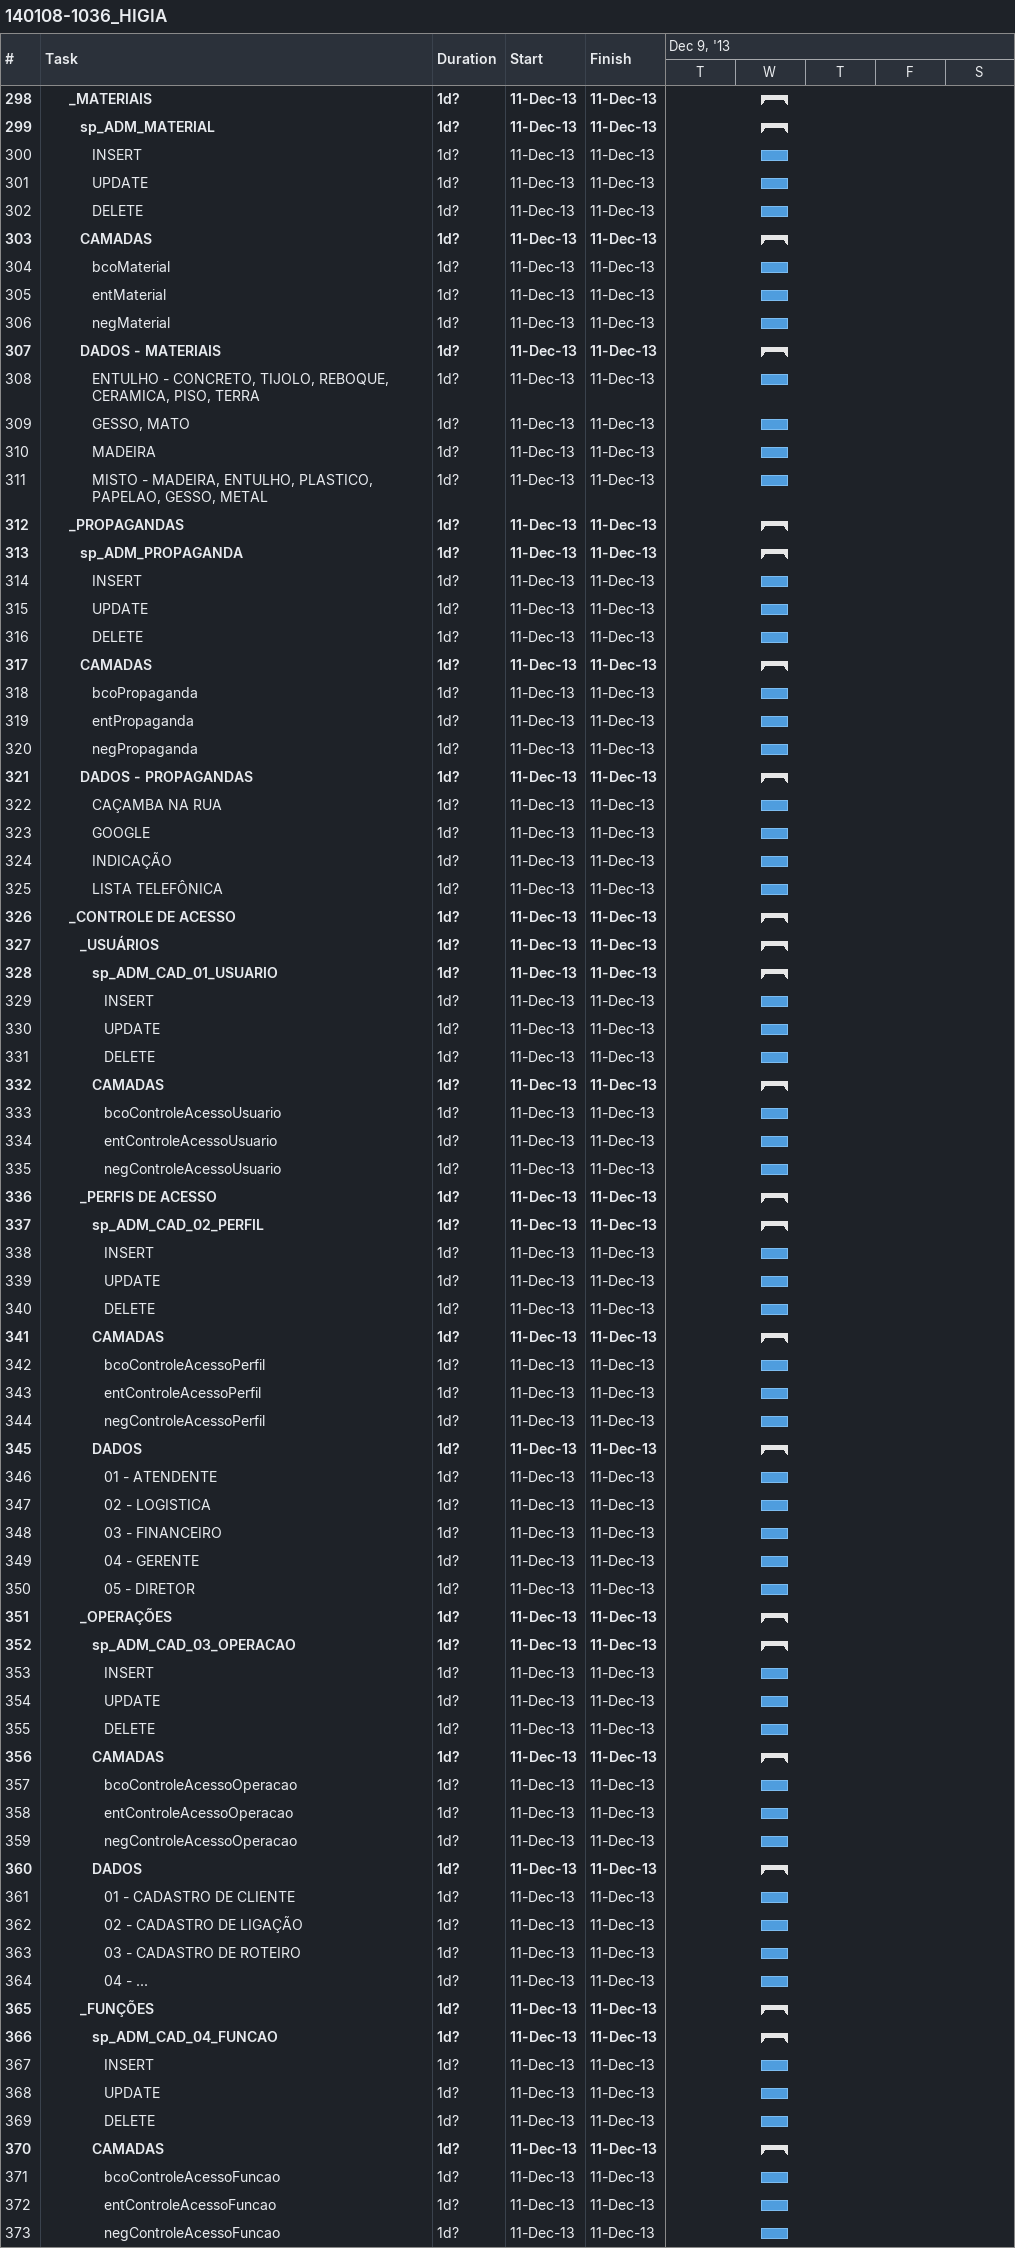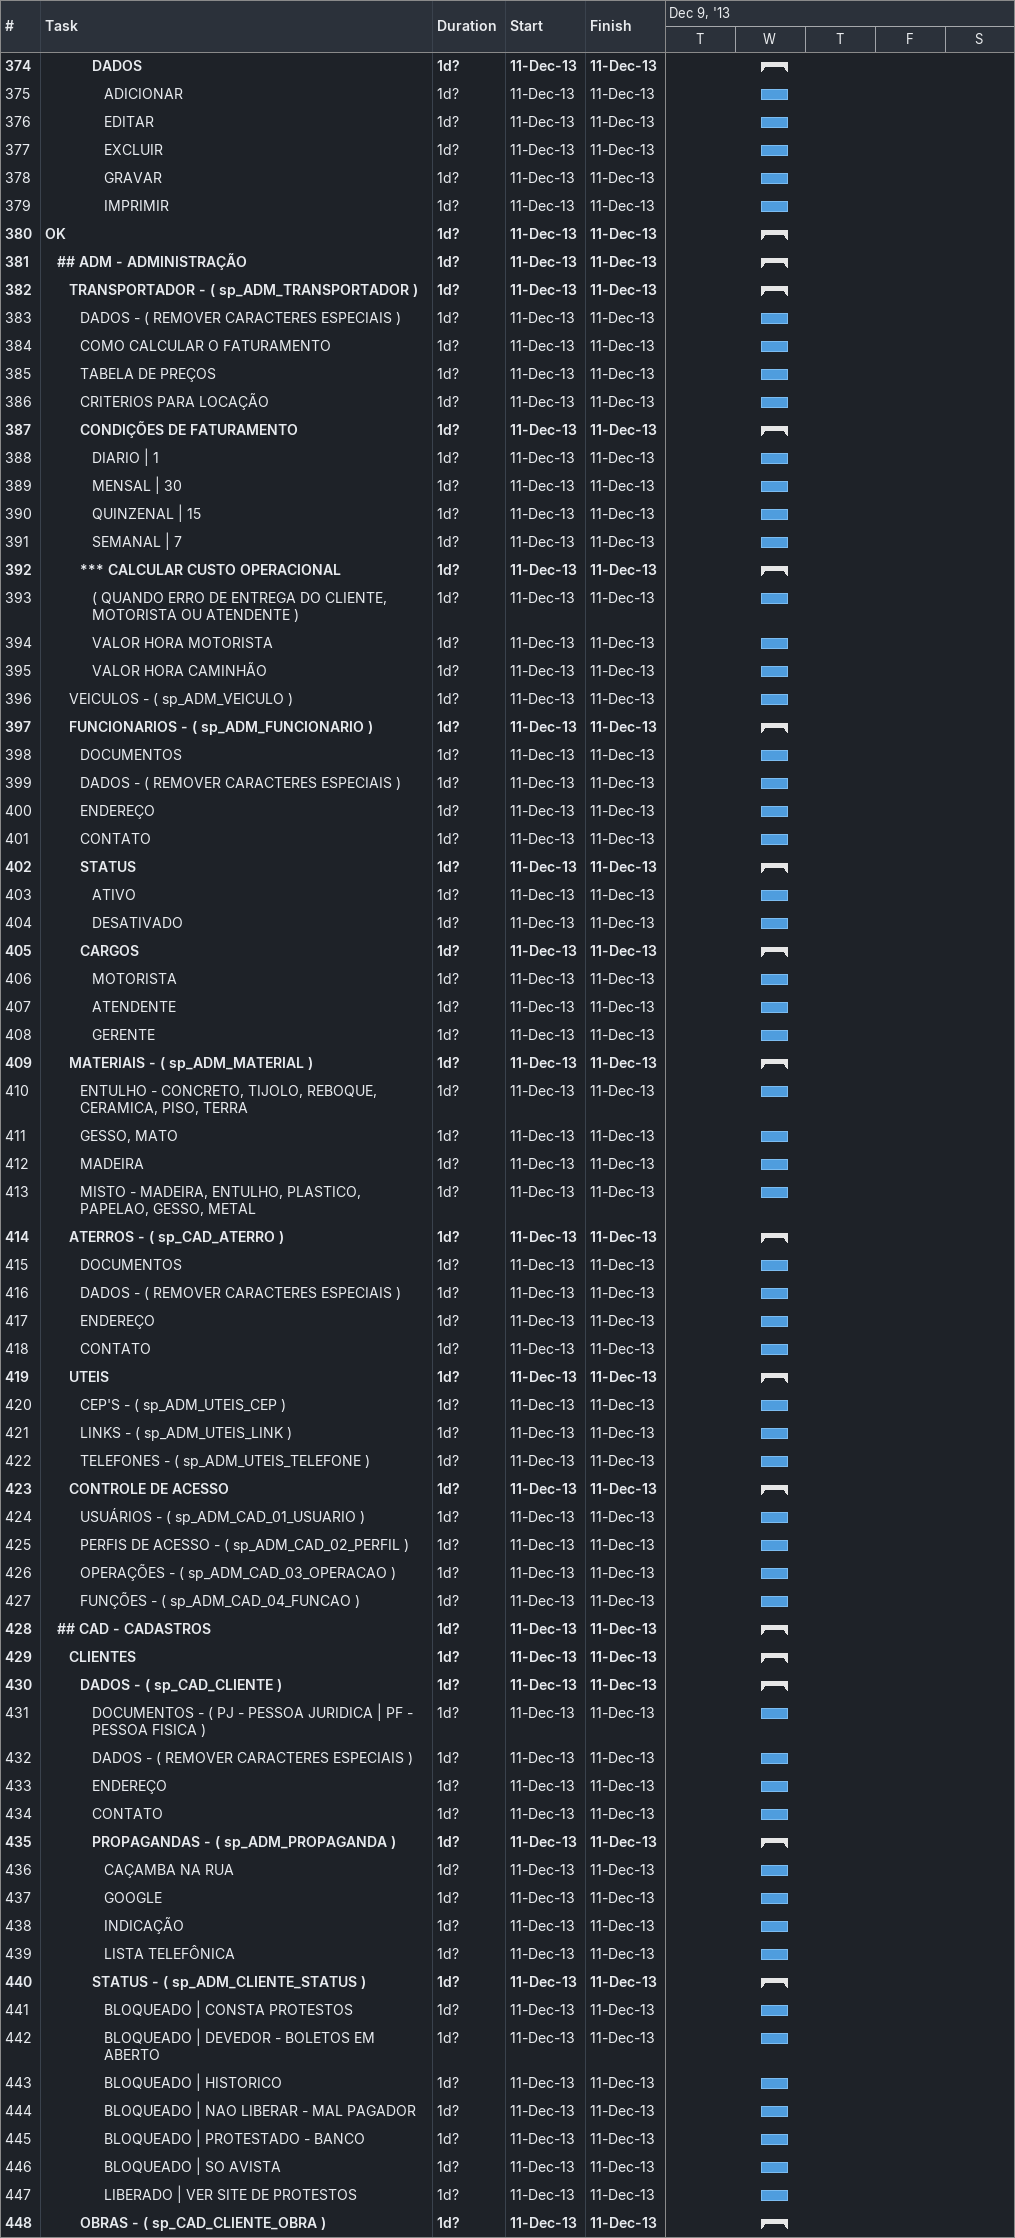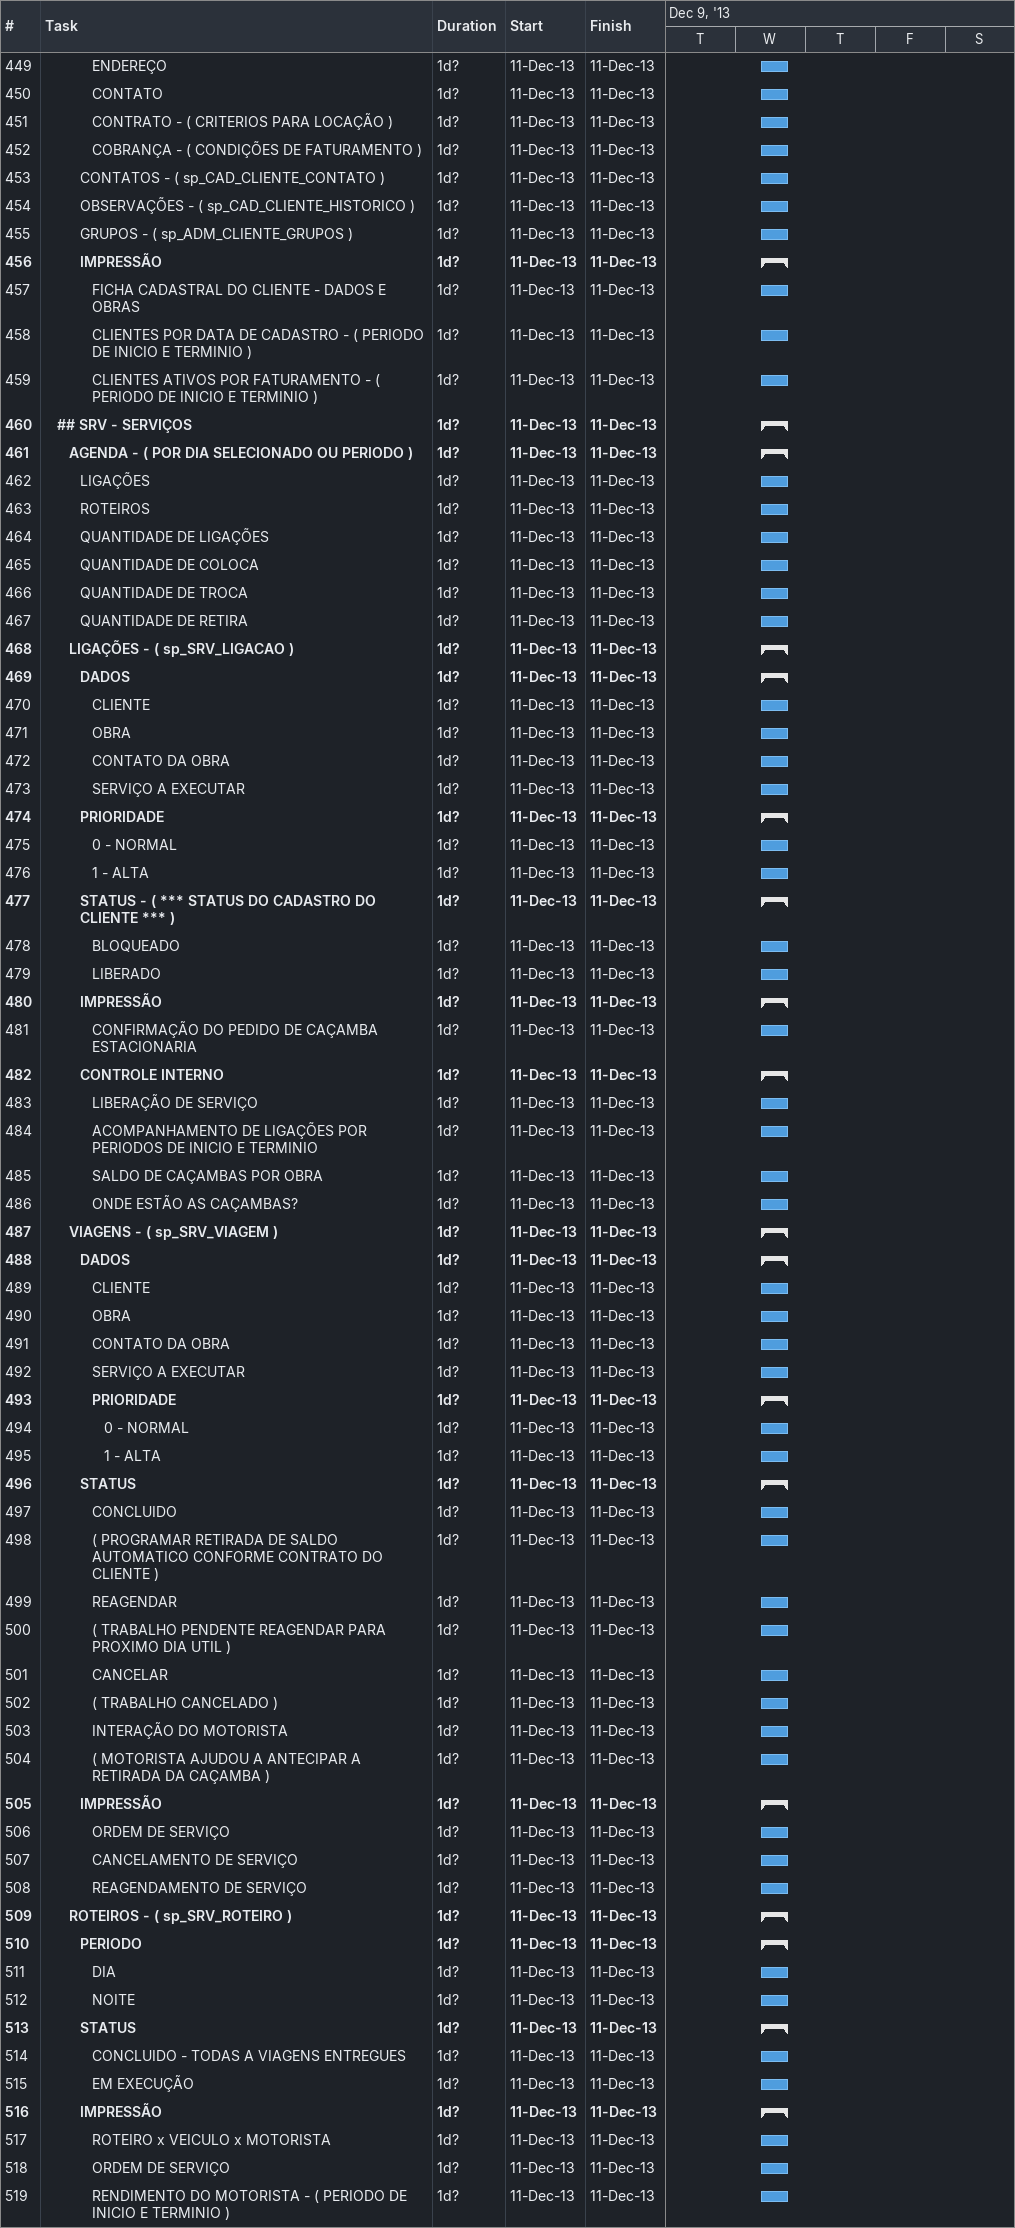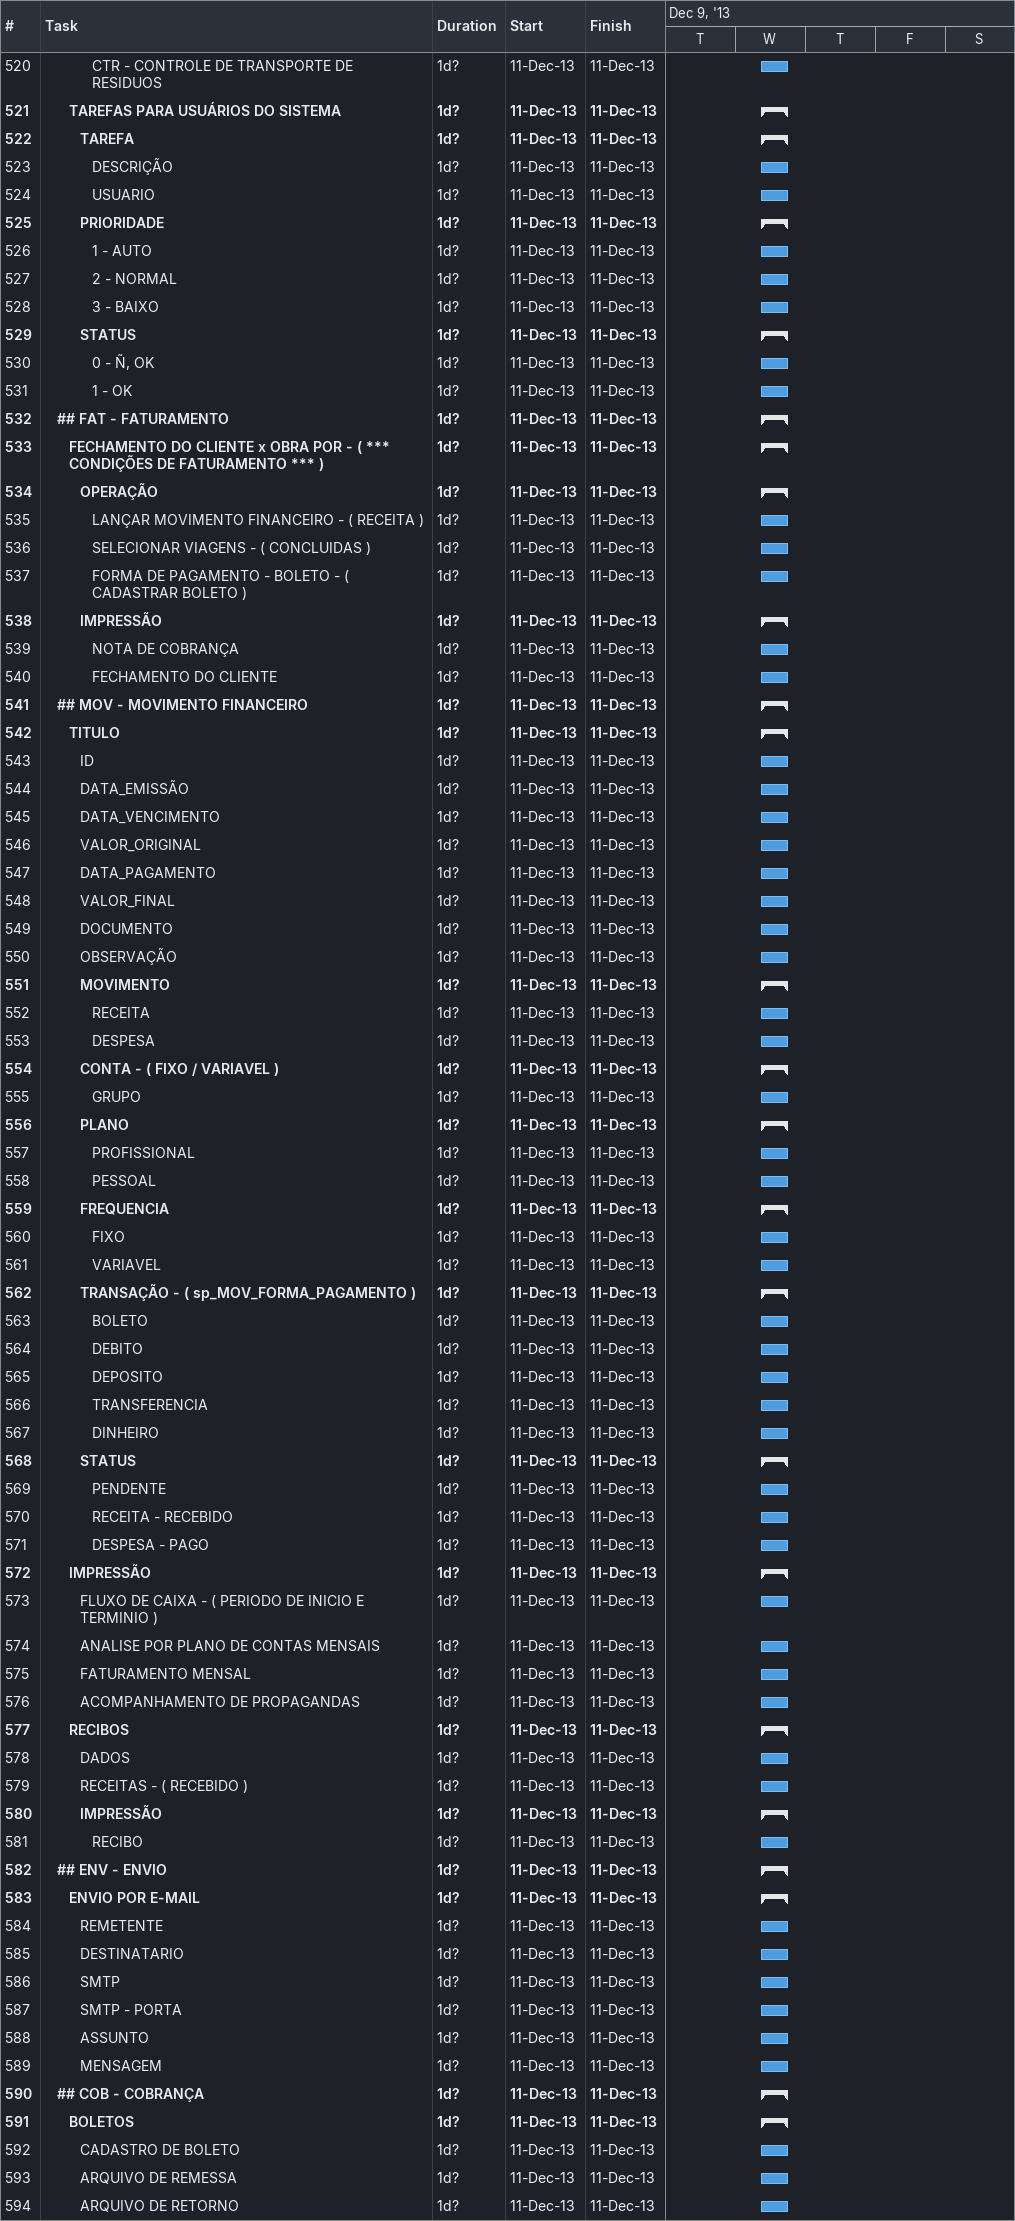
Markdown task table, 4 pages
140108-1036_HIGIA

| ID | Level | Task | Duration | Start | Finish |
|---|---|---|---|---|---|
| 298 | 3 | **_MATERIAIS** | 1d? | 2013-12-11 | 2013-12-11 |
| 299 | 4 | **sp_ADM_MATERIAL** | 1d? | 2013-12-11 | 2013-12-11 |
| 300 | 5 | INSERT | 1d? | 2013-12-11 | 2013-12-11 |
| 301 | 5 | UPDATE | 1d? | 2013-12-11 | 2013-12-11 |
| 302 | 5 | DELETE | 1d? | 2013-12-11 | 2013-12-11 |
| 303 | 4 | **CAMADAS** | 1d? | 2013-12-11 | 2013-12-11 |
| 304 | 5 | bcoMaterial | 1d? | 2013-12-11 | 2013-12-11 |
| 305 | 5 | entMaterial | 1d? | 2013-12-11 | 2013-12-11 |
| 306 | 5 | negMaterial | 1d? | 2013-12-11 | 2013-12-11 |
| 307 | 4 | **DADOS - MATERIAIS** | 1d? | 2013-12-11 | 2013-12-11 |
| 308 | 5 | ENTULHO - CONCRETO, TIJOLO, REBOQUE, CERAMICA, PISO, TERRA | 1d? | 2013-12-11 | 2013-12-11 |
| 309 | 5 | GESSO, MATO | 1d? | 2013-12-11 | 2013-12-11 |
| 310 | 5 | MADEIRA | 1d? | 2013-12-11 | 2013-12-11 |
| 311 | 5 | MISTO - MADEIRA, ENTULHO, PLASTICO, PAPELAO, GESSO, METAL | 1d? | 2013-12-11 | 2013-12-11 |
| 312 | 3 | **_PROPAGANDAS** | 1d? | 2013-12-11 | 2013-12-11 |
| 313 | 4 | **sp_ADM_PROPAGANDA** | 1d? | 2013-12-11 | 2013-12-11 |
| 314 | 5 | INSERT | 1d? | 2013-12-11 | 2013-12-11 |
| 315 | 5 | UPDATE | 1d? | 2013-12-11 | 2013-12-11 |
| 316 | 5 | DELETE | 1d? | 2013-12-11 | 2013-12-11 |
| 317 | 4 | **CAMADAS** | 1d? | 2013-12-11 | 2013-12-11 |
| 318 | 5 | bcoPropaganda | 1d? | 2013-12-11 | 2013-12-11 |
| 319 | 5 | entPropaganda | 1d? | 2013-12-11 | 2013-12-11 |
| 320 | 5 | negPropaganda | 1d? | 2013-12-11 | 2013-12-11 |
| 321 | 4 | **DADOS - PROPAGANDAS** | 1d? | 2013-12-11 | 2013-12-11 |
| 322 | 5 | CAÇAMBA NA RUA | 1d? | 2013-12-11 | 2013-12-11 |
| 323 | 5 | GOOGLE | 1d? | 2013-12-11 | 2013-12-11 |
| 324 | 5 | INDICAÇÃO | 1d? | 2013-12-11 | 2013-12-11 |
| 325 | 5 | LISTA TELEFÔNICA | 1d? | 2013-12-11 | 2013-12-11 |
| 326 | 3 | **_CONTROLE DE ACESSO** | 1d? | 2013-12-11 | 2013-12-11 |
| 327 | 4 | **_USUÁRIOS** | 1d? | 2013-12-11 | 2013-12-11 |
| 328 | 5 | **sp_ADM_CAD_01_USUARIO** | 1d? | 2013-12-11 | 2013-12-11 |
| 329 | 6 | INSERT | 1d? | 2013-12-11 | 2013-12-11 |
| 330 | 6 | UPDATE | 1d? | 2013-12-11 | 2013-12-11 |
| 331 | 6 | DELETE | 1d? | 2013-12-11 | 2013-12-11 |
| 332 | 5 | **CAMADAS** | 1d? | 2013-12-11 | 2013-12-11 |
| 333 | 6 | bcoControleAcessoUsuario | 1d? | 2013-12-11 | 2013-12-11 |
| 334 | 6 | entControleAcessoUsuario | 1d? | 2013-12-11 | 2013-12-11 |
| 335 | 6 | negControleAcessoUsuario | 1d? | 2013-12-11 | 2013-12-11 |
| 336 | 4 | **_PERFIS DE ACESSO** | 1d? | 2013-12-11 | 2013-12-11 |
| 337 | 5 | **sp_ADM_CAD_02_PERFIL** | 1d? | 2013-12-11 | 2013-12-11 |
| 338 | 6 | INSERT | 1d? | 2013-12-11 | 2013-12-11 |
| 339 | 6 | UPDATE | 1d? | 2013-12-11 | 2013-12-11 |
| 340 | 6 | DELETE | 1d? | 2013-12-11 | 2013-12-11 |
| 341 | 5 | **CAMADAS** | 1d? | 2013-12-11 | 2013-12-11 |
| 342 | 6 | bcoControleAcessoPerfil | 1d? | 2013-12-11 | 2013-12-11 |
| 343 | 6 | entControleAcessoPerfil | 1d? | 2013-12-11 | 2013-12-11 |
| 344 | 6 | negControleAcessoPerfil | 1d? | 2013-12-11 | 2013-12-11 |
| 345 | 5 | **DADOS** | 1d? | 2013-12-11 | 2013-12-11 |
| 346 | 6 | 01 - ATENDENTE | 1d? | 2013-12-11 | 2013-12-11 |
| 347 | 6 | 02 - LOGISTICA | 1d? | 2013-12-11 | 2013-12-11 |
| 348 | 6 | 03 - FINANCEIRO | 1d? | 2013-12-11 | 2013-12-11 |
| 349 | 6 | 04 - GERENTE | 1d? | 2013-12-11 | 2013-12-11 |
| 350 | 6 | 05 - DIRETOR | 1d? | 2013-12-11 | 2013-12-11 |
| 351 | 4 | **_OPERAÇÕES** | 1d? | 2013-12-11 | 2013-12-11 |
| 352 | 5 | **sp_ADM_CAD_03_OPERACAO** | 1d? | 2013-12-11 | 2013-12-11 |
| 353 | 6 | INSERT | 1d? | 2013-12-11 | 2013-12-11 |
| 354 | 6 | UPDATE | 1d? | 2013-12-11 | 2013-12-11 |
| 355 | 6 | DELETE | 1d? | 2013-12-11 | 2013-12-11 |
| 356 | 5 | **CAMADAS** | 1d? | 2013-12-11 | 2013-12-11 |
| 357 | 6 | bcoControleAcessoOperacao | 1d? | 2013-12-11 | 2013-12-11 |
| 358 | 6 | entControleAcessoOperacao | 1d? | 2013-12-11 | 2013-12-11 |
| 359 | 6 | negControleAcessoOperacao | 1d? | 2013-12-11 | 2013-12-11 |
| 360 | 5 | **DADOS** | 1d? | 2013-12-11 | 2013-12-11 |
| 361 | 6 | 01 - CADASTRO DE CLIENTE | 1d? | 2013-12-11 | 2013-12-11 |
| 362 | 6 | 02 - CADASTRO DE LIGAÇÃO | 1d? | 2013-12-11 | 2013-12-11 |
| 363 | 6 | 03 - CADASTRO DE ROTEIRO | 1d? | 2013-12-11 | 2013-12-11 |
| 364 | 6 | 04 - ... | 1d? | 2013-12-11 | 2013-12-11 |
| 365 | 4 | **_FUNÇÕES** | 1d? | 2013-12-11 | 2013-12-11 |
| 366 | 5 | **sp_ADM_CAD_04_FUNCAO** | 1d? | 2013-12-11 | 2013-12-11 |
| 367 | 6 | INSERT | 1d? | 2013-12-11 | 2013-12-11 |
| 368 | 6 | UPDATE | 1d? | 2013-12-11 | 2013-12-11 |
| 369 | 6 | DELETE | 1d? | 2013-12-11 | 2013-12-11 |
| 370 | 5 | **CAMADAS** | 1d? | 2013-12-11 | 2013-12-11 |
| 371 | 6 | bcoControleAcessoFuncao | 1d? | 2013-12-11 | 2013-12-11 |
| 372 | 6 | entControleAcessoFuncao | 1d? | 2013-12-11 | 2013-12-11 |
| 373 | 6 | negControleAcessoFuncao | 1d? | 2013-12-11 | 2013-12-11 |
| 374 | 5 | **DADOS** | 1d? | 2013-12-11 | 2013-12-11 |
| 375 | 6 | ADICIONAR | 1d? | 2013-12-11 | 2013-12-11 |
| 376 | 6 | EDITAR | 1d? | 2013-12-11 | 2013-12-11 |
| 377 | 6 | EXCLUIR | 1d? | 2013-12-11 | 2013-12-11 |
| 378 | 6 | GRAVAR | 1d? | 2013-12-11 | 2013-12-11 |
| 379 | 6 | IMPRIMIR | 1d? | 2013-12-11 | 2013-12-11 |
| 380 | 1 | **OK** | 1d? | 2013-12-11 | 2013-12-11 |
| 381 | 2 | **## ADM - ADMINISTRAÇÃO** | 1d? | 2013-12-11 | 2013-12-11 |
| 382 | 3 | **TRANSPORTADOR - ( sp_ADM_TRANSPORTADOR )** | 1d? | 2013-12-11 | 2013-12-11 |
| 383 | 4 | DADOS - ( REMOVER CARACTERES ESPECIAIS ) | 1d? | 2013-12-11 | 2013-12-11 |
| 384 | 4 | COMO CALCULAR O FATURAMENTO | 1d? | 2013-12-11 | 2013-12-11 |
| 385 | 4 | TABELA DE PREÇOS | 1d? | 2013-12-11 | 2013-12-11 |
| 386 | 4 | CRITERIOS PARA LOCAÇÃO | 1d? | 2013-12-11 | 2013-12-11 |
| 387 | 4 | **CONDIÇÕES DE FATURAMENTO** | 1d? | 2013-12-11 | 2013-12-11 |
| 388 | 5 | DIARIO \| 1 | 1d? | 2013-12-11 | 2013-12-11 |
| 389 | 5 | MENSAL \| 30 | 1d? | 2013-12-11 | 2013-12-11 |
| 390 | 5 | QUINZENAL \| 15 | 1d? | 2013-12-11 | 2013-12-11 |
| 391 | 5 | SEMANAL \| 7 | 1d? | 2013-12-11 | 2013-12-11 |
| 392 | 4 | ***** CALCULAR CUSTO OPERACIONAL** | 1d? | 2013-12-11 | 2013-12-11 |
| 393 | 5 | ( QUANDO ERRO DE ENTREGA DO CLIENTE, MOTORISTA OU ATENDENTE ) | 1d? | 2013-12-11 | 2013-12-11 |
| 394 | 5 | VALOR HORA MOTORISTA | 1d? | 2013-12-11 | 2013-12-11 |
| 395 | 5 | VALOR HORA CAMINHÃO | 1d? | 2013-12-11 | 2013-12-11 |
| 396 | 3 | VEICULOS - ( sp_ADM_VEICULO ) | 1d? | 2013-12-11 | 2013-12-11 |
| 397 | 3 | **FUNCIONARIOS - ( sp_ADM_FUNCIONARIO )** | 1d? | 2013-12-11 | 2013-12-11 |
| 398 | 4 | DOCUMENTOS | 1d? | 2013-12-11 | 2013-12-11 |
| 399 | 4 | DADOS - ( REMOVER CARACTERES ESPECIAIS ) | 1d? | 2013-12-11 | 2013-12-11 |
| 400 | 4 | ENDEREÇO | 1d? | 2013-12-11 | 2013-12-11 |
| 401 | 4 | CONTATO | 1d? | 2013-12-11 | 2013-12-11 |
| 402 | 4 | **STATUS** | 1d? | 2013-12-11 | 2013-12-11 |
| 403 | 5 | ATIVO | 1d? | 2013-12-11 | 2013-12-11 |
| 404 | 5 | DESATIVADO | 1d? | 2013-12-11 | 2013-12-11 |
| 405 | 4 | **CARGOS** | 1d? | 2013-12-11 | 2013-12-11 |
| 406 | 5 | MOTORISTA | 1d? | 2013-12-11 | 2013-12-11 |
| 407 | 5 | ATENDENTE | 1d? | 2013-12-11 | 2013-12-11 |
| 408 | 5 | GERENTE | 1d? | 2013-12-11 | 2013-12-11 |
| 409 | 3 | **MATERIAIS - ( sp_ADM_MATERIAL )** | 1d? | 2013-12-11 | 2013-12-11 |
| 410 | 4 | ENTULHO - CONCRETO, TIJOLO, REBOQUE, CERAMICA, PISO, TERRA | 1d? | 2013-12-11 | 2013-12-11 |
| 411 | 4 | GESSO, MATO | 1d? | 2013-12-11 | 2013-12-11 |
| 412 | 4 | MADEIRA | 1d? | 2013-12-11 | 2013-12-11 |
| 413 | 4 | MISTO - MADEIRA, ENTULHO, PLASTICO, PAPELAO, GESSO, METAL | 1d? | 2013-12-11 | 2013-12-11 |
| 414 | 3 | **ATERROS - ( sp_CAD_ATERRO )** | 1d? | 2013-12-11 | 2013-12-11 |
| 415 | 4 | DOCUMENTOS | 1d? | 2013-12-11 | 2013-12-11 |
| 416 | 4 | DADOS - ( REMOVER CARACTERES ESPECIAIS ) | 1d? | 2013-12-11 | 2013-12-11 |
| 417 | 4 | ENDEREÇO | 1d? | 2013-12-11 | 2013-12-11 |
| 418 | 4 | CONTATO | 1d? | 2013-12-11 | 2013-12-11 |
| 419 | 3 | **UTEIS** | 1d? | 2013-12-11 | 2013-12-11 |
| 420 | 4 | CEP'S - ( sp_ADM_UTEIS_CEP ) | 1d? | 2013-12-11 | 2013-12-11 |
| 421 | 4 | LINKS - ( sp_ADM_UTEIS_LINK ) | 1d? | 2013-12-11 | 2013-12-11 |
| 422 | 4 | TELEFONES - ( sp_ADM_UTEIS_TELEFONE ) | 1d? | 2013-12-11 | 2013-12-11 |
| 423 | 3 | **CONTROLE DE ACESSO** | 1d? | 2013-12-11 | 2013-12-11 |
| 424 | 4 | USUÁRIOS - ( sp_ADM_CAD_01_USUARIO ) | 1d? | 2013-12-11 | 2013-12-11 |
| 425 | 4 | PERFIS DE ACESSO - ( sp_ADM_CAD_02_PERFIL ) | 1d? | 2013-12-11 | 2013-12-11 |
| 426 | 4 | OPERAÇÕES - ( sp_ADM_CAD_03_OPERACAO ) | 1d? | 2013-12-11 | 2013-12-11 |
| 427 | 4 | FUNÇÕES - ( sp_ADM_CAD_04_FUNCAO ) | 1d? | 2013-12-11 | 2013-12-11 |
| 428 | 2 | **## CAD - CADASTROS** | 1d? | 2013-12-11 | 2013-12-11 |
| 429 | 3 | **CLIENTES** | 1d? | 2013-12-11 | 2013-12-11 |
| 430 | 4 | **DADOS - ( sp_CAD_CLIENTE )** | 1d? | 2013-12-11 | 2013-12-11 |
| 431 | 5 | DOCUMENTOS - ( PJ - PESSOA JURIDICA \| PF - PESSOA FISICA ) | 1d? | 2013-12-11 | 2013-12-11 |
| 432 | 5 | DADOS - ( REMOVER CARACTERES ESPECIAIS ) | 1d? | 2013-12-11 | 2013-12-11 |
| 433 | 5 | ENDEREÇO | 1d? | 2013-12-11 | 2013-12-11 |
| 434 | 5 | CONTATO | 1d? | 2013-12-11 | 2013-12-11 |
| 435 | 5 | **PROPAGANDAS - ( sp_ADM_PROPAGANDA )** | 1d? | 2013-12-11 | 2013-12-11 |
| 436 | 6 | CAÇAMBA NA RUA | 1d? | 2013-12-11 | 2013-12-11 |
| 437 | 6 | GOOGLE | 1d? | 2013-12-11 | 2013-12-11 |
| 438 | 6 | INDICAÇÃO | 1d? | 2013-12-11 | 2013-12-11 |
| 439 | 6 | LISTA TELEFÔNICA | 1d? | 2013-12-11 | 2013-12-11 |
| 440 | 5 | **STATUS - ( sp_ADM_CLIENTE_STATUS )** | 1d? | 2013-12-11 | 2013-12-11 |
| 441 | 6 | BLOQUEADO \| CONSTA PROTESTOS | 1d? | 2013-12-11 | 2013-12-11 |
| 442 | 6 | BLOQUEADO \| DEVEDOR - BOLETOS EM ABERTO | 1d? | 2013-12-11 | 2013-12-11 |
| 443 | 6 | BLOQUEADO \| HISTORICO | 1d? | 2013-12-11 | 2013-12-11 |
| 444 | 6 | BLOQUEADO \| NAO LIBERAR - MAL PAGADOR | 1d? | 2013-12-11 | 2013-12-11 |
| 445 | 6 | BLOQUEADO \| PROTESTADO - BANCO | 1d? | 2013-12-11 | 2013-12-11 |
| 446 | 6 | BLOQUEADO \| SO AVISTA | 1d? | 2013-12-11 | 2013-12-11 |
| 447 | 6 | LIBERADO \| VER SITE DE PROTESTOS | 1d? | 2013-12-11 | 2013-12-11 |
| 448 | 4 | **OBRAS - ( sp_CAD_CLIENTE_OBRA )** | 1d? | 2013-12-11 | 2013-12-11 |
| 449 | 5 | ENDEREÇO | 1d? | 2013-12-11 | 2013-12-11 |
| 450 | 5 | CONTATO | 1d? | 2013-12-11 | 2013-12-11 |
| 451 | 5 | CONTRATO - ( CRITERIOS PARA LOCAÇÃO ) | 1d? | 2013-12-11 | 2013-12-11 |
| 452 | 5 | COBRANÇA - ( CONDIÇÕES DE FATURAMENTO ) | 1d? | 2013-12-11 | 2013-12-11 |
| 453 | 4 | CONTATOS - ( sp_CAD_CLIENTE_CONTATO ) | 1d? | 2013-12-11 | 2013-12-11 |
| 454 | 4 | OBSERVAÇÕES - ( sp_CAD_CLIENTE_HISTORICO ) | 1d? | 2013-12-11 | 2013-12-11 |
| 455 | 4 | GRUPOS - ( sp_ADM_CLIENTE_GRUPOS ) | 1d? | 2013-12-11 | 2013-12-11 |
| 456 | 4 | **IMPRESSÃO** | 1d? | 2013-12-11 | 2013-12-11 |
| 457 | 5 | FICHA CADASTRAL DO CLIENTE - DADOS E OBRAS | 1d? | 2013-12-11 | 2013-12-11 |
| 458 | 5 | CLIENTES POR DATA DE CADASTRO - ( PERIODO DE INICIO E TERMINIO ) | 1d? | 2013-12-11 | 2013-12-11 |
| 459 | 5 | CLIENTES ATIVOS POR FATURAMENTO - ( PERIODO DE INICIO E TERMINIO ) | 1d? | 2013-12-11 | 2013-12-11 |
| 460 | 2 | **## SRV - SERVIÇOS** | 1d? | 2013-12-11 | 2013-12-11 |
| 461 | 3 | **AGENDA - ( POR DIA SELECIONADO OU PERIODO )** | 1d? | 2013-12-11 | 2013-12-11 |
| 462 | 4 | LIGAÇÕES | 1d? | 2013-12-11 | 2013-12-11 |
| 463 | 4 | ROTEIROS | 1d? | 2013-12-11 | 2013-12-11 |
| 464 | 4 | QUANTIDADE DE LIGAÇÕES | 1d? | 2013-12-11 | 2013-12-11 |
| 465 | 4 | QUANTIDADE DE COLOCA | 1d? | 2013-12-11 | 2013-12-11 |
| 466 | 4 | QUANTIDADE DE TROCA | 1d? | 2013-12-11 | 2013-12-11 |
| 467 | 4 | QUANTIDADE DE RETIRA | 1d? | 2013-12-11 | 2013-12-11 |
| 468 | 3 | **LIGAÇÕES - ( sp_SRV_LIGACAO )** | 1d? | 2013-12-11 | 2013-12-11 |
| 469 | 4 | **DADOS** | 1d? | 2013-12-11 | 2013-12-11 |
| 470 | 5 | CLIENTE | 1d? | 2013-12-11 | 2013-12-11 |
| 471 | 5 | OBRA | 1d? | 2013-12-11 | 2013-12-11 |
| 472 | 5 | CONTATO DA OBRA | 1d? | 2013-12-11 | 2013-12-11 |
| 473 | 5 | SERVIÇO A EXECUTAR | 1d? | 2013-12-11 | 2013-12-11 |
| 474 | 4 | **PRIORIDADE** | 1d? | 2013-12-11 | 2013-12-11 |
| 475 | 5 | 0 - NORMAL | 1d? | 2013-12-11 | 2013-12-11 |
| 476 | 5 | 1 - ALTA | 1d? | 2013-12-11 | 2013-12-11 |
| 477 | 4 | **STATUS - ( *** STATUS DO CADASTRO DO CLIENTE *** )** | 1d? | 2013-12-11 | 2013-12-11 |
| 478 | 5 | BLOQUEADO | 1d? | 2013-12-11 | 2013-12-11 |
| 479 | 5 | LIBERADO | 1d? | 2013-12-11 | 2013-12-11 |
| 480 | 4 | **IMPRESSÃO** | 1d? | 2013-12-11 | 2013-12-11 |
| 481 | 5 | CONFIRMAÇÃO DO PEDIDO DE CAÇAMBA ESTACIONARIA | 1d? | 2013-12-11 | 2013-12-11 |
| 482 | 4 | **CONTROLE INTERNO** | 1d? | 2013-12-11 | 2013-12-11 |
| 483 | 5 | LIBERAÇÃO DE SERVIÇO | 1d? | 2013-12-11 | 2013-12-11 |
| 484 | 5 | ACOMPANHAMENTO DE LIGAÇÕES POR PERIODOS DE INICIO E TERMINIO | 1d? | 2013-12-11 | 2013-12-11 |
| 485 | 5 | SALDO DE CAÇAMBAS POR OBRA | 1d? | 2013-12-11 | 2013-12-11 |
| 486 | 5 | ONDE ESTÃO AS CAÇAMBAS? | 1d? | 2013-12-11 | 2013-12-11 |
| 487 | 3 | **VIAGENS - ( sp_SRV_VIAGEM )** | 1d? | 2013-12-11 | 2013-12-11 |
| 488 | 4 | **DADOS** | 1d? | 2013-12-11 | 2013-12-11 |
| 489 | 5 | CLIENTE | 1d? | 2013-12-11 | 2013-12-11 |
| 490 | 5 | OBRA | 1d? | 2013-12-11 | 2013-12-11 |
| 491 | 5 | CONTATO DA OBRA | 1d? | 2013-12-11 | 2013-12-11 |
| 492 | 5 | SERVIÇO A EXECUTAR | 1d? | 2013-12-11 | 2013-12-11 |
| 493 | 5 | **PRIORIDADE** | 1d? | 2013-12-11 | 2013-12-11 |
| 494 | 6 | 0 - NORMAL | 1d? | 2013-12-11 | 2013-12-11 |
| 495 | 6 | 1 - ALTA | 1d? | 2013-12-11 | 2013-12-11 |
| 496 | 4 | **STATUS** | 1d? | 2013-12-11 | 2013-12-11 |
| 497 | 5 | CONCLUIDO | 1d? | 2013-12-11 | 2013-12-11 |
| 498 | 5 | ( PROGRAMAR RETIRADA DE SALDO AUTOMATICO CONFORME CONTRATO DO CLIENTE ) | 1d? | 2013-12-11 | 2013-12-11 |
| 499 | 5 | REAGENDAR | 1d? | 2013-12-11 | 2013-12-11 |
| 500 | 5 | ( TRABALHO PENDENTE REAGENDAR PARA PROXIMO DIA UTIL ) | 1d? | 2013-12-11 | 2013-12-11 |
| 501 | 5 | CANCELAR | 1d? | 2013-12-11 | 2013-12-11 |
| 502 | 5 | ( TRABALHO CANCELADO ) | 1d? | 2013-12-11 | 2013-12-11 |
| 503 | 5 | INTERAÇÃO DO MOTORISTA | 1d? | 2013-12-11 | 2013-12-11 |
| 504 | 5 | ( MOTORISTA AJUDOU A ANTECIPAR A RETIRADA DA CAÇAMBA ) | 1d? | 2013-12-11 | 2013-12-11 |
| 505 | 4 | **IMPRESSÃO** | 1d? | 2013-12-11 | 2013-12-11 |
| 506 | 5 | ORDEM DE SERVIÇO | 1d? | 2013-12-11 | 2013-12-11 |
| 507 | 5 | CANCELAMENTO DE SERVIÇO | 1d? | 2013-12-11 | 2013-12-11 |
| 508 | 5 | REAGENDAMENTO DE SERVIÇO | 1d? | 2013-12-11 | 2013-12-11 |
| 509 | 3 | **ROTEIROS - ( sp_SRV_ROTEIRO )** | 1d? | 2013-12-11 | 2013-12-11 |
| 510 | 4 | **PERIODO** | 1d? | 2013-12-11 | 2013-12-11 |
| 511 | 5 | DIA | 1d? | 2013-12-11 | 2013-12-11 |
| 512 | 5 | NOITE | 1d? | 2013-12-11 | 2013-12-11 |
| 513 | 4 | **STATUS** | 1d? | 2013-12-11 | 2013-12-11 |
| 514 | 5 | CONCLUIDO - TODAS A VIAGENS ENTREGUES | 1d? | 2013-12-11 | 2013-12-11 |
| 515 | 5 | EM EXECUÇÃO | 1d? | 2013-12-11 | 2013-12-11 |
| 516 | 4 | **IMPRESSÃO** | 1d? | 2013-12-11 | 2013-12-11 |
| 517 | 5 | ROTEIRO x VEICULO x MOTORISTA | 1d? | 2013-12-11 | 2013-12-11 |
| 518 | 5 | ORDEM DE SERVIÇO | 1d? | 2013-12-11 | 2013-12-11 |
| 519 | 5 | RENDIMENTO DO MOTORISTA - ( PERIODO DE INICIO E TERMINIO ) | 1d? | 2013-12-11 | 2013-12-11 |
| 520 | 5 | CTR - CONTROLE DE TRANSPORTE DE RESIDUOS | 1d? | 2013-12-11 | 2013-12-11 |
| 521 | 3 | **TAREFAS PARA USUÁRIOS DO SISTEMA** | 1d? | 2013-12-11 | 2013-12-11 |
| 522 | 4 | **TAREFA** | 1d? | 2013-12-11 | 2013-12-11 |
| 523 | 5 | DESCRIÇÃO | 1d? | 2013-12-11 | 2013-12-11 |
| 524 | 5 | USUARIO | 1d? | 2013-12-11 | 2013-12-11 |
| 525 | 4 | **PRIORIDADE** | 1d? | 2013-12-11 | 2013-12-11 |
| 526 | 5 | 1 - AUTO | 1d? | 2013-12-11 | 2013-12-11 |
| 527 | 5 | 2 - NORMAL | 1d? | 2013-12-11 | 2013-12-11 |
| 528 | 5 | 3 - BAIXO | 1d? | 2013-12-11 | 2013-12-11 |
| 529 | 4 | **STATUS** | 1d? | 2013-12-11 | 2013-12-11 |
| 530 | 5 | 0 - Ñ, OK | 1d? | 2013-12-11 | 2013-12-11 |
| 531 | 5 | 1 - OK | 1d? | 2013-12-11 | 2013-12-11 |
| 532 | 2 | **## FAT - FATURAMENTO** | 1d? | 2013-12-11 | 2013-12-11 |
| 533 | 3 | **FECHAMENTO DO CLIENTE x OBRA POR - ( *** CONDIÇÕES DE FATURAMENTO *** )** | 1d? | 2013-12-11 | 2013-12-11 |
| 534 | 4 | **OPERAÇÃO** | 1d? | 2013-12-11 | 2013-12-11 |
| 535 | 5 | LANÇAR MOVIMENTO FINANCEIRO - ( RECEITA ) | 1d? | 2013-12-11 | 2013-12-11 |
| 536 | 5 | SELECIONAR VIAGENS - ( CONCLUIDAS ) | 1d? | 2013-12-11 | 2013-12-11 |
| 537 | 5 | FORMA DE PAGAMENTO - BOLETO - ( CADASTRAR BOLETO ) | 1d? | 2013-12-11 | 2013-12-11 |
| 538 | 4 | **IMPRESSÃO** | 1d? | 2013-12-11 | 2013-12-11 |
| 539 | 5 | NOTA DE COBRANÇA | 1d? | 2013-12-11 | 2013-12-11 |
| 540 | 5 | FECHAMENTO DO CLIENTE | 1d? | 2013-12-11 | 2013-12-11 |
| 541 | 2 | **## MOV - MOVIMENTO FINANCEIRO** | 1d? | 2013-12-11 | 2013-12-11 |
| 542 | 3 | **TITULO** | 1d? | 2013-12-11 | 2013-12-11 |
| 543 | 4 | ID | 1d? | 2013-12-11 | 2013-12-11 |
| 544 | 4 | DATA_EMISSÃO | 1d? | 2013-12-11 | 2013-12-11 |
| 545 | 4 | DATA_VENCIMENTO | 1d? | 2013-12-11 | 2013-12-11 |
| 546 | 4 | VALOR_ORIGINAL | 1d? | 2013-12-11 | 2013-12-11 |
| 547 | 4 | DATA_PAGAMENTO | 1d? | 2013-12-11 | 2013-12-11 |
| 548 | 4 | VALOR_FINAL | 1d? | 2013-12-11 | 2013-12-11 |
| 549 | 4 | DOCUMENTO | 1d? | 2013-12-11 | 2013-12-11 |
| 550 | 4 | OBSERVAÇÃO | 1d? | 2013-12-11 | 2013-12-11 |
| 551 | 4 | **MOVIMENTO** | 1d? | 2013-12-11 | 2013-12-11 |
| 552 | 5 | RECEITA | 1d? | 2013-12-11 | 2013-12-11 |
| 553 | 5 | DESPESA | 1d? | 2013-12-11 | 2013-12-11 |
| 554 | 4 | **CONTA - ( FIXO / VARIAVEL )** | 1d? | 2013-12-11 | 2013-12-11 |
| 555 | 5 | GRUPO | 1d? | 2013-12-11 | 2013-12-11 |
| 556 | 4 | **PLANO** | 1d? | 2013-12-11 | 2013-12-11 |
| 557 | 5 | PROFISSIONAL | 1d? | 2013-12-11 | 2013-12-11 |
| 558 | 5 | PESSOAL | 1d? | 2013-12-11 | 2013-12-11 |
| 559 | 4 | **FREQUENCIA** | 1d? | 2013-12-11 | 2013-12-11 |
| 560 | 5 | FIXO | 1d? | 2013-12-11 | 2013-12-11 |
| 561 | 5 | VARIAVEL | 1d? | 2013-12-11 | 2013-12-11 |
| 562 | 4 | **TRANSAÇÃO - ( sp_MOV_FORMA_PAGAMENTO )** | 1d? | 2013-12-11 | 2013-12-11 |
| 563 | 5 | BOLETO | 1d? | 2013-12-11 | 2013-12-11 |
| 564 | 5 | DEBITO | 1d? | 2013-12-11 | 2013-12-11 |
| 565 | 5 | DEPOSITO | 1d? | 2013-12-11 | 2013-12-11 |
| 566 | 5 | TRANSFERENCIA | 1d? | 2013-12-11 | 2013-12-11 |
| 567 | 5 | DINHEIRO | 1d? | 2013-12-11 | 2013-12-11 |
| 568 | 4 | **STATUS** | 1d? | 2013-12-11 | 2013-12-11 |
| 569 | 5 | PENDENTE | 1d? | 2013-12-11 | 2013-12-11 |
| 570 | 5 | RECEITA - RECEBIDO | 1d? | 2013-12-11 | 2013-12-11 |
| 571 | 5 | DESPESA - PAGO | 1d? | 2013-12-11 | 2013-12-11 |
| 572 | 3 | **IMPRESSÃO** | 1d? | 2013-12-11 | 2013-12-11 |
| 573 | 4 | FLUXO DE CAIXA - ( PERIODO DE INICIO E TERMINIO ) | 1d? | 2013-12-11 | 2013-12-11 |
| 574 | 4 | ANALISE POR PLANO DE CONTAS MENSAIS | 1d? | 2013-12-11 | 2013-12-11 |
| 575 | 4 | FATURAMENTO MENSAL | 1d? | 2013-12-11 | 2013-12-11 |
| 576 | 4 | ACOMPANHAMENTO DE PROPAGANDAS | 1d? | 2013-12-11 | 2013-12-11 |
| 577 | 3 | **RECIBOS** | 1d? | 2013-12-11 | 2013-12-11 |
| 578 | 4 | DADOS | 1d? | 2013-12-11 | 2013-12-11 |
| 579 | 4 | RECEITAS - ( RECEBIDO ) | 1d? | 2013-12-11 | 2013-12-11 |
| 580 | 4 | **IMPRESSÃO** | 1d? | 2013-12-11 | 2013-12-11 |
| 581 | 5 | RECIBO | 1d? | 2013-12-11 | 2013-12-11 |
| 582 | 2 | **## ENV - ENVIO** | 1d? | 2013-12-11 | 2013-12-11 |
| 583 | 3 | **ENVIO POR E-MAIL** | 1d? | 2013-12-11 | 2013-12-11 |
| 584 | 4 | REMETENTE | 1d? | 2013-12-11 | 2013-12-11 |
| 585 | 4 | DESTINATARIO | 1d? | 2013-12-11 | 2013-12-11 |
| 586 | 4 | SMTP | 1d? | 2013-12-11 | 2013-12-11 |
| 587 | 4 | SMTP - PORTA | 1d? | 2013-12-11 | 2013-12-11 |
| 588 | 4 | ASSUNTO | 1d? | 2013-12-11 | 2013-12-11 |
| 589 | 4 | MENSAGEM | 1d? | 2013-12-11 | 2013-12-11 |
| 590 | 2 | **## COB - COBRANÇA** | 1d? | 2013-12-11 | 2013-12-11 |
| 591 | 3 | **BOLETOS** | 1d? | 2013-12-11 | 2013-12-11 |
| 592 | 4 | CADASTRO DE BOLETO | 1d? | 2013-12-11 | 2013-12-11 |
| 593 | 4 | ARQUIVO DE REMESSA | 1d? | 2013-12-11 | 2013-12-11 |
| 594 | 4 | ARQUIVO DE RETORNO | 1d? | 2013-12-11 | 2013-12-11 |
